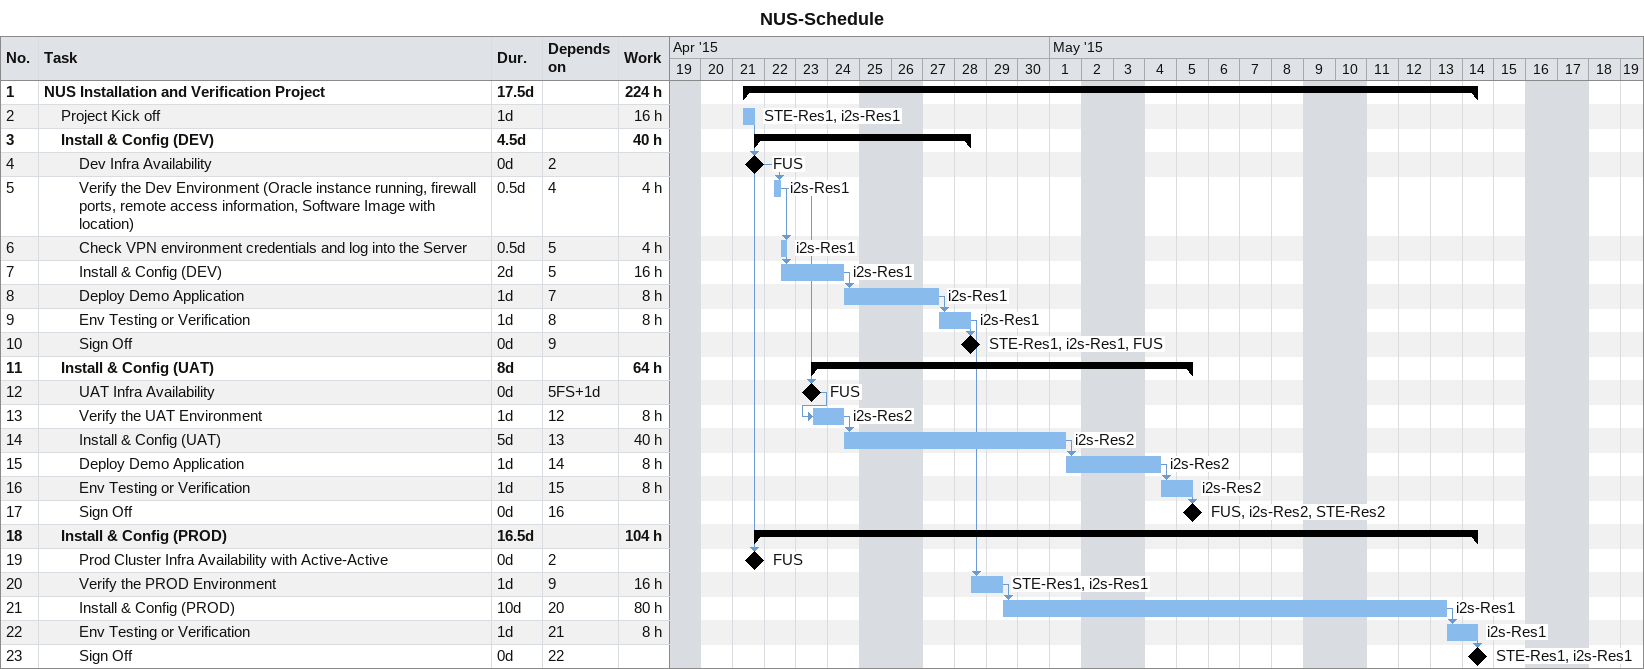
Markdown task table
NUS-Schedule

| ID | Level | Task | Duration | Start | Finish | Predecessors | Resources | Work (h) |
|---|---|---|---|---|---|---|---|---|
| 1 | 1 | **NUS Installation and Verification Project** | 17.5d | 2015-04-21 | 2015-05-14 |  |  | 224 |
| 2 | 2 | Project Kick off | 1d | 2015-04-21 | 2015-04-21 |  | STE-Res1, i2s-Res1 | 16 |
| 3 | 2 | **Install & Config (DEV)** | 4.5d | 2015-04-21 | 2015-04-28 |  |  | 40 |
| 4 | 3 | Dev Infra Availability | 0d | 2015-04-21 | 2015-04-21 | 2 | FUS |  |
| 5 | 3 | Verify the Dev Environment (Oracle instance running, firewall ports, remote access information, Software Image with location) | 0.5d | 2015-04-22 | 2015-04-22 | 4 | i2s-Res1 | 4 |
| 6 | 3 | Check VPN environment credentials and log into the Server | 0.5d | 2015-04-22 | 2015-04-22 | 5 | i2s-Res1 | 4 |
| 7 | 3 | Install & Config (DEV) | 2d | 2015-04-22 | 2015-04-24 | 5 | i2s-Res1 | 16 |
| 8 | 3 | Deploy Demo Application | 1d | 2015-04-24 | 2015-04-27 | 7 | i2s-Res1 | 8 |
| 9 | 3 | Env Testing or Verification | 1d | 2015-04-27 | 2015-04-28 | 8 | i2s-Res1 | 8 |
| 10 | 3 | Sign Off | 0d | 2015-04-28 | 2015-04-28 | 9 | STE-Res1, i2s-Res1, FUS |  |
| 11 | 2 | **Install & Config (UAT)** | 8d | 2015-04-23 | 2015-05-05 |  |  | 64 |
| 12 | 3 | UAT Infra Availability | 0d | 2015-04-23 | 2015-04-23 | 5FS+1d | FUS |  |
| 13 | 3 | Verify the UAT Environment | 1d | 2015-04-23 | 2015-04-24 | 12 | i2s-Res2 | 8 |
| 14 | 3 | Install & Config (UAT) | 5d | 2015-04-24 | 2015-05-01 | 13 | i2s-Res2 | 40 |
| 15 | 3 | Deploy Demo Application | 1d | 2015-05-01 | 2015-05-04 | 14 | i2s-Res2 | 8 |
| 16 | 3 | Env Testing or Verification | 1d | 2015-05-04 | 2015-05-05 | 15 | i2s-Res2 | 8 |
| 17 | 3 | Sign Off | 0d | 2015-05-05 | 2015-05-05 | 16 | FUS, i2s-Res2, STE-Res2 |  |
| 18 | 2 | **Install & Config (PROD)** | 16.5d | 2015-04-21 | 2015-05-14 |  |  | 104 |
| 19 | 3 | Prod Cluster Infra Availability with Active-Active | 0d | 2015-04-21 | 2015-04-21 | 2 | FUS |  |
| 20 | 3 | Verify the PROD Environment | 1d | 2015-04-28 | 2015-04-29 | 9 | STE-Res1, i2s-Res1 | 16 |
| 21 | 3 | Install & Config (PROD) | 10d | 2015-04-29 | 2015-05-13 | 20 | i2s-Res1 | 80 |
| 22 | 3 | Env Testing or Verification | 1d | 2015-05-13 | 2015-05-14 | 21 | i2s-Res1 | 8 |
| 23 | 3 | Sign Off | 0d | 2015-05-14 | 2015-05-14 | 22 | STE-Res1, i2s-Res1 |  |
